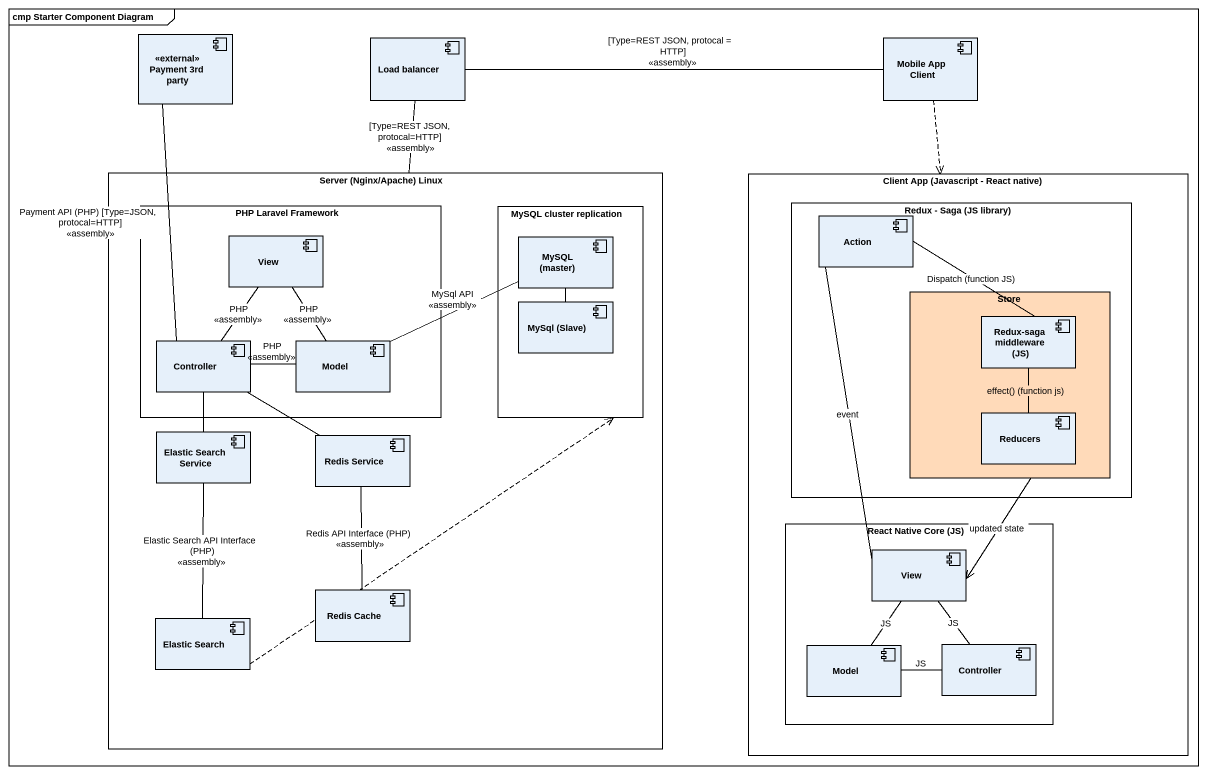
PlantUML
@startuml
mainframe cmp Starter Component Diagram
component "<<external>> Payment 3rd party" as external_Payment_3rd_party
component "Load balancer" as Load_balancer
component "Mobile App Client" as Mobile_App_Client
rectangle "Server (Nginx/Apache) Linux" as Server_Nginx_Apache_Linux {
  rectangle "PHP Laravel Framework" as PHP_Laravel_Framework {
    component View
    component Controller
    component Model
  }
  rectangle "MySQL cluster replication" as MySQL_cluster_replication {
    component "MySQL (master)" as MySQL_master
    component "MySql (Slave)" as MySql_Slave
  }
  component "Elastic Search Service" as Elastic_Search_Service
  component "Redis Service" as Redis_Service
  component "Elastic Search" as Elastic_Search
  component "Redis Cache" as Redis_Cache
}
rectangle "Client App (Javascript - React native)" as Client_App_Javascript_React {
  rectangle "Redux - Saga (JS library)" as Redux_Saga_JS_library {
    component "Action" as Action_
    rectangle Store #FFDAB9 {
      component "Redux-saga middleware (JS)" as Redux_saga_middleware_JS
      component Reducers
    }
  }
  rectangle "React Native Core (JS)" as React_Native_Core_JS {
    component "View" as View_2
    component "Model" as Model_2
    component "Controller" as Controller_2
  }
}
external_Payment_3rd_party -- Controller : Payment API (PHP) [Type=JSON, protocal=HTTP]\n<<assembly>>
Load_balancer -right- Mobile_App_Client : [Type=REST JSON, protocal = HTTP]\n<<assembly>>
Mobile_App_Client ..> Client_App_Javascript_React
Server_Nginx_Apache_Linux -up- Load_balancer : [Type=REST JSON, protocal=HTTP]\n<<assembly>>
Action_ -- Redux_saga_middleware_JS : Dispatch (function JS)
Action_ -- View_2 : event
MySQL_master -left- Model : MySql API\n<<assembly>>
MySql_Slave -up- MySQL_master
Store --> View_2 : updated state
Controller -up- View : PHP\n<<assembly>>
Controller -right- Model : PHP\n<<assembly>>
Model -up- View : PHP\n<<assembly>>
Redux_saga_middleware_JS -- Reducers : effect() (function js)
Elastic_Search_Service -up- Controller
Redis_Service -left- Controller
Elastic_Search .up.> MySQL_cluster_replication
Elastic_Search -up- Elastic_Search_Service : Elastic Search API Interface (PHP)\n<<assembly>>
Redis_Cache -up- Redis_Service : Redis API Interface (PHP)\n<<assembly>>
Model_2 -up- View_2 : JS
Controller_2 -up- View_2 : JS
Controller_2 -left- Model_2 : JS
@enduml
